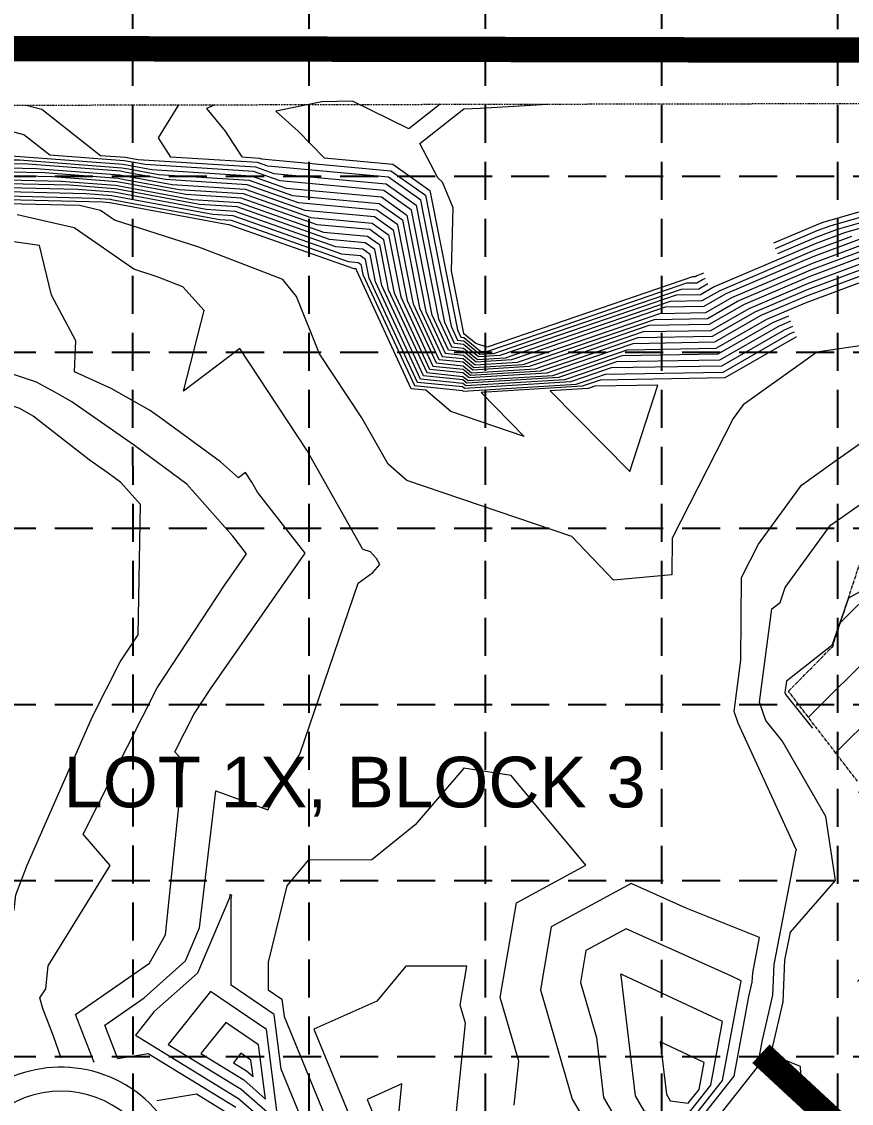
# Model space of a CAD drawing. Extents: x 18544 to 21332, y 16212 to 20668.
# Drawn here: x 18851.5 to 19178.9, y 19603.5 to 20030.6 of the extents above; entities that cross this region are included whole.
import ezdxf
from ezdxf.enums import TextEntityAlignment as Align

# ---------------------------------------------------------------- set-up
doc = ezdxf.new("R2010")
doc.units = 0
doc.header["$MEASUREMENT"] = 0
for name, pattern in [('CENTER', [2, 1.25, -0.25, 0.25, -0.25]), ('DASHDOT', [1, 0.5, -0.25, 0, -0.25]), ('HIDDEN', [0.375, 0.25, -0.125])]:
    doc.linetypes.add(name, pattern=pattern)
for name, color, linetype, lineweight in [('13', 7, 'Continuous', 0), ('27', 7, 'Continuous', 0), ('28', 7, 'Continuous', 0), ('5', 7, 'Continuous', 0), ('6', 7, 'Continuous', 0), ('62', 7, 'Continuous', 0), ('Erosion Blanket', 84, 'Continuous', 0)]:
    doc.layers.add(name, color=color, linetype=linetype, lineweight=lineweight)
for name, color, linetype in [('GRID', 254, 'HIDDEN'), ('Limits of Disturbance', 1, 'Continuous'), ('SILT FENCE', 200, 'Continuous')]:
    doc.layers.add(name, color=color, linetype=linetype)
doc.styles.get("Standard").update_dxf_attribs({"font": 'ARIAL.TTF'})

msp = doc.modelspace()

# ---------------------------------------------------------------- hatches: boundary and pattern name
at = {"layer": 'Erosion Blanket', "linetype": 'Continuous', "lineweight": 0, "ltscale": 5}
h = msp.add_hatch(dxfattribs=at)
h.set_pattern_fill('ANSI31', color=5, scale=140, style=0)
h.paths.add_polyline_path([(19245.16, 19556.26), (19225.72, 19586.26), (19227.54, 19626.27), (19220.93, 19658.83), (19198.21, 19663.55), (19180.59, 19651.03), (19187.1, 19680.1), (19181.32, 19730.73), (19154.14, 19766.23), (19171.59, 19783.94), (19182.08, 19816.14), (19232.08, 19851.19), (19268.28, 19858.41), (19292.8, 19826.08), (19318.23, 19781.26), (19335.34, 19734.51), (19353.4, 19688.32), (19371.46, 19675.37), (19377.89, 19657.6), (19386.99, 19567.08), (19377.34, 19504.9), (19370.21, 19486.2), (19354.6, 19482.89), (19326.39, 19491.41), (19304.8, 19510.17), (19300.44, 19519.06), (19288.51, 19519.82)])

# ---------------------------------------------------------------- linework, layer by layer
at = {"layer": '27', "color": 7, "linetype": 'Continuous', "lineweight": 0}
msp.add_lwpolyline([(18699.74, 20022.66), (18819.53, 20022.83), (18983.17, 20023.35), (19136.76, 20023.69), (19294.72, 20024.03), (19432.88, 20024.33), (19613.14, 20024.85), (19750.46, 20025.59)], dxfattribs=at)
msp.add_arc((18867.01, 19567.79), 40.5, 299.7136, 180.2062, dxfattribs=at)
at = {"layer": '28', "color": 7, "linetype": 'Continuous', "lineweight": 0}
msp.add_lwpolyline([(18699.74, 20023.16), (18819.53, 20023.33), (18983.17, 20023.85), (19136.76, 20024.19), (19294.72, 20024.53), (19432.88, 20024.83), (19613.13, 20025.35), (19750.46, 20025.59)], dxfattribs=at)
at = {"layer": '5', "color": 254, "linetype": 'Continuous', "lineweight": 0}
for points in [[(18927.77, 19997.83), (18924.51, 19996.3), (18931.88, 19987.46), (18938.37, 19977.2), (18945.36, 19976.76), (18946.19, 19976.47), (18997.16, 19971.77), (19010.85, 19962.06), (19021.01, 19910.35), (19023.58, 19904.8), (19025.98, 19904.56), (19032.32, 19899.3), (19037.85, 19899.64), (19062.98, 19908.23), (19111.92, 19925.05), (19118.7, 19925.17), (19122.32, 19927.25)], [(18927.77, 19997.83), (18924.51, 19996.3), (18931.88, 19987.46), (18938.37, 19977.2), (18945.36, 19976.76), (18946.19, 19976.47), (18997.16, 19971.77), (19010.85, 19962.06), (19021.01, 19910.35), (19023.58, 19904.8), (19025.98, 19904.56), (19032.32, 19899.3), (19037.85, 19899.64), (19062.98, 19908.23), (19111.92, 19925.05), (19118.7, 19925.17), (19122.32, 19927.25)], [(18825.52, 19966.96), (18840.11, 19973.17), (18843.32, 19974.95), (18846.65, 19976.13), (18850.7, 19976.02), (18891.07, 19972.96), (18893.67, 19972.46), (18905.6, 19970.24), (18941.36, 19968), (18958.39, 19962), (18992.58, 19958.85), (19001.77, 19952.33), (19008.59, 19917.64), (19017.49, 19898.42), (19025.81, 19897.57), (19030, 19894.1), (19049.47, 19895.31), (19067.03, 19901.31), (19101.23, 19913.06), (19122.15, 19913.43), (19134.06, 19920.27), (19162.93, 19932.6), (19187.71, 19941.83)], [(18825.52, 19966.96), (18840.11, 19973.17), (18843.32, 19974.95), (18846.65, 19976.13), (18850.7, 19976.02), (18891.07, 19972.96), (18893.67, 19972.46), (18905.6, 19970.24), (18941.36, 19968), (18958.39, 19962), (18992.58, 19958.85), (19001.77, 19952.33), (19008.59, 19917.64), (19017.49, 19898.42), (19025.81, 19897.57), (19030, 19894.1), (19049.47, 19895.31), (19067.03, 19901.31), (19101.23, 19913.06), (19122.15, 19913.43), (19134.06, 19920.27), (19162.93, 19932.6), (19187.71, 19941.83)], [(18846.21, 19968.21), (18867.11, 19967.68), (18888.6, 19966.05), (18889.99, 19965.78), (18918.99, 19960.39), (18937.37, 19959.24), (18970.59, 19947.53), (18988.01, 19945.92), (18992.69, 19942.6), (18996.16, 19924.93), (19011.39, 19892.04), (19025.64, 19890.58), (19027.68, 19888.89), (19061.09, 19890.97), (19071.08, 19894.38), (19090.53, 19901.07), (19125.59, 19901.69), (19145.56, 19913.15), (19160.79, 19919.66), (19201.99, 19935)], [(18846.21, 19968.21), (18867.11, 19967.68), (18888.6, 19966.05), (18889.99, 19965.78), (18918.99, 19960.39), (18937.37, 19959.24), (18970.59, 19947.53), (18988.01, 19945.92), (18992.69, 19942.6), (18996.16, 19924.93), (19011.39, 19892.04), (19025.64, 19890.58), (19027.68, 19888.89), (19061.09, 19890.97), (19071.08, 19894.38), (19090.53, 19901.07), (19125.59, 19901.69), (19145.56, 19913.15), (19160.79, 19919.66), (19201.99, 19935)], [(19149.9, 19939.07), (19165.07, 19945.55), (19173.43, 19948.66), (19204.77, 19957.65), (19249.13, 19961.15), (19259.64, 19962.07), (19291.14, 19958.66), (19296.55, 19956.56), (19332.33, 19935.81), (19333.06, 19935.19), (19336.37, 19931.68)], [(19149.9, 19939.07), (19165.07, 19945.55), (19173.43, 19948.66), (19204.77, 19957.65), (19249.13, 19961.15), (19259.64, 19962.07), (19291.14, 19958.66), (19296.55, 19956.56), (19332.33, 19935.81), (19333.06, 19935.19), (19336.37, 19931.68)], [(19157.24, 19906.11), (19157.05, 19906.03), (19129.03, 19889.95), (19079.84, 19889.08), (19075.13, 19887.46), (19072.71, 19886.64), (19032.8, 19884.16), (19049.89, 19866.85), (19020.85, 19876.68), (19011.08, 19885.07), (19005.3, 19885.66), (18983.74, 19932.22), (18983.61, 19932.87), (18983.44, 19933), (18982.79, 19933.06), (18933.37, 19950.47), (18932.38, 19950.54), (18886.31, 19959.1), (18886.14, 19959.14), (18883.52, 19959.33), (18845.78, 19960.3)], [(19157.24, 19906.11), (19157.05, 19906.03), (19129.03, 19889.95), (19079.84, 19889.08), (19075.13, 19887.46), (19072.71, 19886.64), (19032.8, 19884.16), (19049.89, 19866.85), (19020.85, 19876.68), (19011.08, 19885.07), (19005.3, 19885.66), (18983.74, 19932.22), (18983.61, 19932.87), (18983.44, 19933), (18982.79, 19933.06), (18933.37, 19950.47), (18932.38, 19950.54), (18886.31, 19959.1), (18886.14, 19959.14), (18883.52, 19959.33), (18845.78, 19960.3)], [(18847.81, 19621.64), (18842.03, 19636.74), (18835.66, 19660.4), (18848.63, 19679.9), (18849.24, 19685.86), (18853.65, 19697.57), (18879.55, 19756.32), (18890.42, 19777.85), (18897.45, 19788.56), (18898.44, 19839.94), (18890.72, 19848.72), (18885.73, 19852.39), (18878.16, 19857.67), (18856.08, 19874.9), (18850.78, 19877.82), (18831, 19884.37), (18813.19, 19873.59), (18799.24, 19861.23)], [(18847.81, 19621.64), (18842.03, 19636.74), (18835.66, 19660.4), (18848.63, 19679.9), (18849.24, 19685.86), (18853.65, 19697.57), (18879.55, 19756.32), (18890.42, 19777.85), (18897.45, 19788.56), (18898.44, 19839.94), (18890.72, 19848.72), (18885.73, 19852.39), (18878.16, 19857.67), (18856.08, 19874.9), (18850.78, 19877.82), (18831, 19884.37), (18813.19, 19873.59), (18799.24, 19861.23)], [(19204.78, 19818.17), (19177.82, 19803.05), (19171.18, 19784.29), (19153.33, 19770.24), (19152.74, 19765.7), (19153.03, 19764.8), (19163.58, 19751.66)], [(19204.78, 19818.17), (19177.82, 19803.05), (19171.18, 19784.29), (19153.33, 19770.24), (19152.74, 19765.7), (19153.03, 19764.8), (19163.58, 19751.66)]]:
    msp.add_lwpolyline(points, dxfattribs=at)
for points in [[(19131.59, 19653.67), (19090.06, 19672.45), (19074.17, 19663.83), (19072.03, 19651.26), (19078.34, 19629.57), (19081.16, 19605.81), (19086.56, 19596.59), (19112.56, 19592.8), (19128.06, 19612.47), (19135.44, 19651.86)], [(19131.59, 19653.67), (19090.06, 19672.45), (19074.17, 19663.83), (19072.03, 19651.26), (19078.34, 19629.57), (19081.16, 19605.81), (19086.56, 19596.59), (19112.56, 19592.8), (19128.06, 19612.47), (19135.44, 19651.86)], [(18926.02, 19647.69), (18909.32, 19626.8), (18938.11, 19609.11), (18952.8, 19596.33), (18948.09, 19632.62)], [(18926.02, 19647.69), (18909.32, 19626.8), (18938.11, 19609.11), (18952.8, 19596.33), (18948.09, 19632.62)]]:
    msp.add_lwpolyline(points, close=True, dxfattribs=at)
at = {"layer": '6', "color": 254, "linetype": 'DASHDOT', "lineweight": 0}
msp.add_line((18589.87, 19997.14), (19389.87, 19998.76), dxfattribs=at)
at = {"layer": '6', "color": 254, "linetype": 'Continuous', "lineweight": 0}
for p, q in [((18874.31, 19957.98), (18845.7, 19958.72)), ((18874.31, 19957.98), (18845.7, 19958.72)), ((18882.62, 19956.08), (18874.31, 19957.98)), ((18882.62, 19956.08), (18874.31, 19957.98)), ((18872.23, 19949.23), (18849.78, 19954.38)), ((18872.23, 19949.23), (18849.78, 19954.38)), ((18888.13, 19952.25), (18882.62, 19956.08)), ((18888.13, 19952.25), (18882.62, 19956.08)), ((18921.43, 19941.61), (18888.13, 19952.25)), ((18921.43, 19941.61), (18888.13, 19952.25)), ((18895.74, 19932.88), (18872.23, 19949.23)), ((18895.74, 19932.88), (18872.23, 19949.23)), ((18858.64, 19942.31), (18835, 19945.55)), ((18858.64, 19942.31), (18835, 19945.55)), ((18863.26, 19922.6), (18858.64, 19942.31)), ((18863.26, 19922.6), (18858.64, 19942.31)), ((18936.16, 19935.91), (18921.43, 19941.61)), ((18936.16, 19935.91), (18921.43, 19941.61)), ((18954.57, 19928.88), (18936.16, 19935.91)), ((18954.57, 19928.88), (18936.16, 19935.91)), ((18905.03, 19929.91), (18895.74, 19932.88)), ((18905.03, 19929.91), (18895.74, 19932.88)), ((18915.2, 19925.98), (18905.03, 19929.91)), ((18915.2, 19925.98), (18905.03, 19929.91)), ((18959.94, 19922.07), (18954.57, 19928.88)), ((18959.94, 19922.07), (18954.57, 19928.88)), ((18872.89, 19904.56), (18863.26, 19922.6)), ((18872.89, 19904.56), (18863.26, 19922.6)), ((18923.57, 19916.64), (18915.2, 19925.98)), ((18923.57, 19916.64), (18915.2, 19925.98)), ((18969.11, 19899.49), (18959.94, 19922.07)), ((18969.11, 19899.49), (18959.94, 19922.07)), ((18915.43, 19884.77), (18923.57, 19916.64)), ((18915.43, 19884.77), (18923.57, 19916.64)), ((19219.53, 19908.31), (19165.37, 19900.09)), ((19219.53, 19908.31), (19165.37, 19900.09)), ((18857.44, 19888.27), (18815.78, 19902.05)), ((18857.44, 19888.27), (18815.78, 19902.05)), ((18872.33, 19892.39), (18872.89, 19904.56)), ((18872.33, 19892.39), (18872.89, 19904.56)), ((18937.61, 19901.54), (18915.43, 19884.77)), ((18937.61, 19901.54), (18915.43, 19884.77)), ((18964.1, 19861.48), (18937.61, 19901.54)), ((18964.1, 19861.48), (18937.61, 19901.54)), ((18985.83, 19874.2), (18969.11, 19899.49)), ((18985.83, 19874.2), (18969.11, 19899.49)), ((19160.64, 19896.76), (19136.28, 19879.39)), ((19160.64, 19896.76), (19136.28, 19879.39)), ((19165.37, 19900.09), (19160.64, 19896.76)), ((19165.37, 19900.09), (19160.64, 19896.76)), ((18886.87, 19885.76), (18872.33, 19892.39)), ((18886.87, 19885.76), (18872.33, 19892.39)), ((18866.03, 19883.53), (18857.44, 19888.27)), ((18866.03, 19883.53), (18857.44, 19888.27)), ((18901.93, 19877.21), (18886.87, 19885.76)), ((18901.93, 19877.21), (18886.87, 19885.76)), ((18871.32, 19880.53), (18866.03, 19883.53)), ((18871.32, 19880.53), (18866.03, 19883.53)), ((18896.08, 19863.23), (18871.32, 19880.53)), ((18896.08, 19863.23), (18871.32, 19880.53)), ((18906.43, 19874.06), (18901.93, 19877.21)), ((18906.43, 19874.06), (18901.93, 19877.21)), ((19136.28, 19879.39), (19132.34, 19873.97)), ((19136.28, 19879.39), (19132.34, 19873.97)), ((18930, 19856.77), (18906.43, 19874.06)), ((18930, 19856.77), (18906.43, 19874.06)), ((18996.13, 19855.84), (18985.83, 19874.2)), ((18996.13, 19855.84), (18985.83, 19874.2)), ((19132.34, 19873.97), (19108.18, 19826.73)), ((19132.34, 19873.97), (19108.18, 19826.73)), ((18916.77, 19848.04), (18896.08, 19863.23)), ((18916.77, 19848.04), (18896.08, 19863.23)), ((18985.98, 19822.49), (18964.1, 19861.48)), ((18985.98, 19822.49), (18964.1, 19861.48)), ((18937.08, 19850.49), (18930, 19856.77)), ((18937.08, 19850.49), (18930, 19856.77)), ((19003.58, 19849.44), (18996.13, 19855.84)), ((19003.58, 19849.44), (18996.13, 19855.84)), ((18939.85, 19852.58), (18937.08, 19850.49)), ((18939.85, 19852.58), (18937.08, 19850.49)), ((18942.37, 19848.76), (18939.85, 19852.58)), ((18942.37, 19848.76), (18939.85, 19852.58)), ((18934.89, 19827.43), (18916.77, 19848.04)), ((18934.89, 19827.43), (18916.77, 19848.04)), ((18944.6, 19844.79), (18942.37, 19848.76)), ((18944.6, 19844.79), (18942.37, 19848.76)), ((19068.68, 19827.4), (19003.58, 19849.44)), ((19068.68, 19827.4), (19003.58, 19849.44)), ((18963.44, 19820.74), (18944.6, 19844.79)), ((18963.44, 19820.74), (18944.6, 19844.79)), ((18940.3, 19820.52), (18934.89, 19827.43)), ((18940.3, 19820.52), (18934.89, 19827.43)), ((19085.03, 19810.1), (19068.68, 19827.4)), ((19085.03, 19810.1), (19068.68, 19827.4)), ((19108.18, 19826.73), (19108.09, 19812.17)), ((19108.18, 19826.73), (19108.09, 19812.17)), ((18926.4, 19767.68), (18963.44, 19820.74)), ((18926.4, 19767.68), (18963.44, 19820.74)), ((18931.49, 19807.91), (18940.3, 19820.52)), ((18931.49, 19807.91), (18940.3, 19820.52)), ((18986.31, 19822.21), (18985.98, 19822.49)), ((18986.31, 19822.21), (18985.98, 19822.49)), ((18989.21, 19821.23), (18986.31, 19822.21)), ((18989.21, 19821.23), (18986.31, 19822.21)), ((18991.58, 19818.71), (18989.21, 19821.23)), ((18991.58, 19818.71), (18989.21, 19821.23)), ((18990.15, 19813.07), (18992.84, 19816.32)), ((18990.15, 19813.07), (18992.84, 19816.32)), ((18992.84, 19816.32), (18991.58, 19818.71)), ((18992.84, 19816.32), (18991.58, 19818.71)), ((18984.33, 19808.91), (18990.15, 19813.07)), ((18984.33, 19808.91), (18990.15, 19813.07)), ((19108.09, 19812.17), (19085.03, 19810.1)), ((19108.09, 19812.17), (19085.03, 19810.1)), ((18904.99, 19767.56), (18931.49, 19807.91)), ((18904.99, 19767.56), (18931.49, 19807.91)), ((18961.49, 19741.8), (18984.33, 19808.91)), ((18961.49, 19741.8), (18984.33, 19808.91)), ((18875.85, 19709.86), (18904.99, 19767.56)), ((18875.85, 19709.86), (18904.99, 19767.56)), ((18919.56, 19757.26), (18926.4, 19767.68)), ((18919.56, 19757.26), (18926.4, 19767.68)), ((18912.04, 19742.37), (18919.56, 19757.26)), ((18912.04, 19742.37), (18919.56, 19757.26)), ((18915.35, 19738.47), (18912.04, 19742.37)), ((18915.35, 19738.47), (18912.04, 19742.37)), ((18948.73, 19719.44), (18961.49, 19741.8)), ((18948.73, 19719.44), (18961.49, 19741.8)), ((18908.36, 19670.1), (18915.35, 19738.47)), ((18908.36, 19670.1), (18915.35, 19738.47)), ((19026.01, 19735.83), (19006.81, 19713.54)), ((19026.01, 19735.83), (19006.81, 19713.54)), ((19044.74, 19733), (19026.01, 19735.83)), ((19044.74, 19733), (19026.01, 19735.83)), ((19074.22, 19697.55), (19044.74, 19733)), ((19074.22, 19697.55), (19044.74, 19733)), ((18921.76, 19672.86), (18928.22, 19726.94)), ((18921.76, 19672.86), (18928.22, 19726.94)), ((18928.22, 19726.94), (18948.73, 19719.44)), ((18928.22, 19726.94), (18948.73, 19719.44)), ((19006.81, 19713.54), (18989.69, 19699.62)), ((19006.81, 19713.54), (18989.69, 19699.62)), ((18886.43, 19697.41), (18875.85, 19709.86)), ((18886.43, 19697.41), (18875.85, 19709.86)), ((18862.01, 19657.82), (18886.43, 19697.41)), ((18862.01, 19657.82), (18886.43, 19697.41)), ((18964.65, 19699.51), (18956.23, 19689.44)), ((18964.65, 19699.51), (18956.23, 19689.44)), ((18989.69, 19699.62), (18964.65, 19699.51)), ((18989.69, 19699.62), (18964.65, 19699.51)), ((19046.76, 19682.65), (19074.22, 19697.55)), ((19046.76, 19682.65), (19074.22, 19697.55)), ((18956.23, 19689.44), (18948.78, 19659.24)), ((18956.23, 19689.44), (18948.78, 19659.24)), ((19040.4, 19645.28), (19046.76, 19682.65)), ((19040.4, 19645.28), (19046.76, 19682.65)), ((18916.19, 19659.76), (18921.76, 19672.86)), ((18916.19, 19659.76), (18921.76, 19672.86)), ((18901.94, 19658.9), (18908.36, 19670.1)), ((18901.94, 19658.9), (18908.36, 19670.1)), ((18861.09, 19648.74), (18862.01, 19657.82)), ((18861.09, 19648.74), (18862.01, 19657.82)), ((18872.81, 19638.6), (18901.94, 19658.9)), ((18872.81, 19638.6), (18901.94, 19658.9)), ((18899.83, 19645.2), (18916.19, 19659.76)), ((18899.83, 19645.2), (18916.19, 19659.76)), ((18948.78, 19659.24), (18948.78, 19648.35)), ((18948.78, 19659.24), (18948.78, 19648.35)), ((19003.17, 19657.63), (18991.65, 19643.83)), ((19003.17, 19657.63), (18991.65, 19643.83)), ((19027.21, 19657.73), (19003.17, 19657.63)), ((19027.21, 19657.73), (19003.17, 19657.63)), ((19024.58, 19642.3), (19027.21, 19657.73)), ((19024.58, 19642.3), (19027.21, 19657.73)), ((18858.75, 19645.23), (18861.09, 19648.74)), ((18858.75, 19645.23), (18861.09, 19648.74)), ((18859.9, 19640.96), (18858.75, 19645.23)), ((18859.9, 19640.96), (18858.75, 19645.23)), ((18884.31, 19634.39), (18899.83, 19645.2)), ((18884.31, 19634.39), (18899.83, 19645.2)), ((18948.78, 19648.35), (18954.17, 19644.67)), ((18948.78, 19648.35), (18954.17, 19644.67)), ((18954.17, 19644.67), (18955.07, 19637.75)), ((18954.17, 19644.67), (18955.07, 19637.75)), ((19047.7, 19620.18), (19040.4, 19645.28)), ((19047.7, 19620.18), (19040.4, 19645.28)), ((18864.09, 19630.02), (18859.9, 19640.96)), ((18864.09, 19630.02), (18859.9, 19640.96)), ((18991.65, 19643.83), (18966.8, 19632.76)), ((18991.65, 19643.83), (18966.8, 19632.76)), ((19026.64, 19635.2), (19024.58, 19642.3)), ((19026.64, 19635.2), (19024.58, 19642.3)), ((18880.18, 19619.65), (18872.81, 19638.6)), ((18955.07, 19637.75), (18971.94, 19596.73)), ((18955.07, 19637.75), (18971.94, 19596.73)), ((18889.49, 19621.08), (18884.31, 19634.39)), ((18889.49, 19621.08), (18884.31, 19634.39)), ((18966.8, 19632.76), (18981.52, 19596.96)), ((18966.8, 19632.76), (18981.52, 19596.96)), ((19023.09, 19600.35), (19026.64, 19635.2)), ((19023.09, 19600.35), (19026.64, 19635.2)), ((18867.07, 19621.39), (18864.09, 19630.02)), ((18867.07, 19621.39), (18864.09, 19630.02)), ((18901.45, 19623.06), (18889.49, 19621.08)), ((18901.45, 19623.06), (18889.49, 19621.08)), ((18936, 19601.83), (18901.45, 19623.06)), ((18936, 19601.83), (18901.45, 19623.06)), ((19045.92, 19602.77), (19047.7, 19620.18)), ((19045.92, 19602.77), (19047.7, 19620.18)), ((19001.6, 19611.19), (18987.87, 19605.07)), ((19001.6, 19611.19), (18987.87, 19605.07)), ((19000.25, 19597.94), (19001.6, 19611.19)), ((19000.25, 19597.94), (19001.6, 19611.19)), ((18920.5, 19607.07), (18904.87, 19604.47)), ((18934.94, 19598.19), (18920.5, 19607.07)), ((18934.94, 19598.19), (18920.5, 19607.07)), ((18987.87, 19605.07), (18991.11, 19597.19)), ((18987.87, 19605.07), (18991.11, 19597.19))]:
    msp.add_line(p, q, dxfattribs=at)
for points in [[(19016.7, 19998.01), (19004.3, 19988.25), (18982.14, 19999.27), (18969.93, 19998.92), (18951.88, 19995.32), (18960.66, 19987.44), (18970.89, 19976.86), (18998.07, 19974.36), (19012.66, 19964.01), (19023.49, 19908.9), (19024.8, 19906.08), (19026.02, 19905.95), (19032.78, 19900.34), (19035.53, 19900.51), (19062.17, 19909.61), (19114.06, 19927.45), (19118.01, 19927.52), (19120.26, 19928.81), (19121.44, 19929.31)], [(19016.7, 19998.01), (19004.3, 19988.25), (18982.14, 19999.27), (18969.93, 19998.92), (18951.88, 19995.32), (18960.66, 19987.44), (18970.89, 19976.86), (18998.07, 19974.36), (19012.66, 19964.01), (19023.49, 19908.9), (19024.8, 19906.08), (19026.02, 19905.95), (19032.78, 19900.34), (19035.53, 19900.51), (19062.17, 19909.61), (19114.06, 19927.45), (19118.01, 19927.52), (19120.26, 19928.81), (19121.44, 19929.31)], [(19182, 19944.56), (19163.79, 19937.78), (19129.46, 19923.12), (19120.77, 19918.13), (19105.51, 19917.86), (19065.41, 19904.08), (19044.82, 19897.04), (19030.93, 19896.18), (19025.88, 19900.36), (19019.92, 19900.97), (19013.55, 19914.73), (19005.4, 19956.22), (18994.41, 19964.02), (18953.51, 19967.79), (18942.96, 19971.5), (18900.24, 19974.18), (18895.14, 19975.13), (18892.05, 19975.72), (18862.68, 19977.95), (18852.37, 19986.01), (18823.88, 19993.64), (18821.85, 19993.72), (18808.03, 19995.61), (18802.17, 19997.57)], [(18853.28, 19997.68), (18859.43, 19996.03), (18882.67, 19977.85), (18892.54, 19977.1), (18895.87, 19976.47), (18897.56, 19976.15), (18943.76, 19973.26), (18951.07, 19970.68), (18995.33, 19966.6), (19007.22, 19958.17), (19016.04, 19913.27), (19021.14, 19902.25), (19025.92, 19901.76), (19031.39, 19897.22), (19042.5, 19897.91), (19064.6, 19905.46), (19107.64, 19920.26), (19120.08, 19920.47), (19127.16, 19924.54), (19164.22, 19940.37), (19179.15, 19945.93)], [(19205.48, 19955.67), (19176.29, 19947.3), (19164.64, 19942.96), (19124.86, 19925.96), (19119.39, 19922.82), (19109.78, 19922.65), (19063.79, 19906.85), (19040.17, 19898.77), (19031.86, 19898.26), (19025.95, 19903.16), (19022.36, 19903.52), (19018.52, 19911.81), (19009.03, 19960.11), (18996.24, 19969.19), (18948.63, 19973.57), (18944.56, 19975.01), (18910.39, 19977.15), (18905.55, 19984.82), (18913.6, 19997.8)], [(19205.48, 19955.67), (19176.29, 19947.3), (19164.64, 19942.96), (19124.86, 19925.96), (19119.39, 19922.82), (19109.78, 19922.65), (19063.79, 19906.85), (19040.17, 19898.77), (19031.86, 19898.26), (19025.95, 19903.16), (19022.36, 19903.52), (19018.52, 19911.81), (19009.03, 19960.11), (18996.24, 19969.19), (18948.63, 19973.57), (18944.56, 19975.01), (18910.39, 19977.15), (18905.55, 19984.82), (18913.6, 19997.8)], [(19120.57, 19931.35), (19117.96, 19930.24), (19117.32, 19929.87), (19116.2, 19929.85), (19061.36, 19911), (19035.23, 19902.07), (19030.7, 19903.5), (19026.05, 19907.35), (19026.02, 19907.35), (19025.98, 19907.44), (19021.11, 19932.23), (19021.85, 19957.18), (19017.62, 19967.23), (19015.81, 19968.96), (19008.68, 19982.58), (19026.04, 19996.24), (19032.45, 19996.43), (19059, 19998.09)], [(19120.57, 19931.35), (19117.96, 19930.24), (19117.32, 19929.87), (19116.2, 19929.85), (19061.36, 19911), (19035.23, 19902.07), (19030.7, 19903.5), (19026.05, 19907.35), (19026.02, 19907.35), (19025.98, 19907.44), (19021.11, 19932.23), (19021.85, 19957.18), (19017.62, 19967.23), (19015.81, 19968.96), (19008.68, 19982.58), (19026.04, 19996.24), (19032.45, 19996.43), (19059, 19998.09)], [(19190.57, 19940.47), (19162.5, 19930.01), (19136.36, 19918.85), (19122.83, 19911.08), (19099.09, 19910.66), (19067.84, 19899.92), (19051.8, 19894.44), (19029.53, 19893.06), (19025.78, 19896.17), (19016.27, 19897.14), (19006.1, 19919.1), (18999.95, 19950.38), (18991.67, 19956.26), (18960.83, 19959.1), (18940.56, 19966.25), (18908.28, 19968.27), (18892.93, 19971.13), (18890.57, 19971.58), (18853.98, 19974.36), (18846.56, 19974.55)], [(19190.57, 19940.47), (19162.5, 19930.01), (19136.36, 19918.85), (19122.83, 19911.08), (19099.09, 19910.66), (19067.84, 19899.92), (19051.8, 19894.44), (19029.53, 19893.06), (19025.78, 19896.17), (19016.27, 19897.14), (19006.1, 19919.1), (18999.95, 19950.38), (18991.67, 19956.26), (18960.83, 19959.1), (18940.56, 19966.25), (18908.28, 19968.27), (18892.93, 19971.13), (18890.57, 19971.58), (18853.98, 19974.36), (18846.56, 19974.55)], [(18847.42, 19977.69), (18891.56, 19974.34), (18894.4, 19973.8), (18902.92, 19972.21), (18942.16, 19969.75), (18955.95, 19964.89), (18993.5, 19961.43), (19003.58, 19954.28), (19011.07, 19916.18), (19018.7, 19899.7), (19025.85, 19898.97), (19030.46, 19895.14), (19047.15, 19896.17), (19066.22, 19902.69), (19103.37, 19915.46), (19121.46, 19915.78), (19131.76, 19921.69), (19163.36, 19935.19), (19184.86, 19943.2)], [(19199.13, 19936.37), (19161.21, 19922.24), (19143.26, 19914.57), (19124.9, 19904.04), (19092.67, 19903.47), (19070.27, 19895.77), (19058.77, 19891.84), (19028.14, 19889.93), (19025.68, 19891.98), (19012.61, 19893.31), (18998.65, 19923.47), (18994.51, 19944.55), (18988.93, 19948.51), (18968.15, 19950.42), (18938.17, 19960.99), (18916.31, 19962.36), (18890.72, 19967.12), (18889.1, 19967.43), (18863.83, 19969.35), (18846.3, 19969.8)], [(19199.13, 19936.37), (19161.21, 19922.24), (19143.26, 19914.57), (19124.9, 19904.04), (19092.67, 19903.47), (19070.27, 19895.77), (19058.77, 19891.84), (19028.14, 19889.93), (19025.68, 19891.98), (19012.61, 19893.31), (18998.65, 19923.47), (18994.51, 19944.55), (18988.93, 19948.51), (18968.15, 19950.42), (18938.17, 19960.99), (18916.31, 19962.36), (18890.72, 19967.12), (18889.1, 19967.43), (18863.83, 19969.35), (18846.3, 19969.8)], [(18846.39, 19971.38), (18860.55, 19971.02), (18889.59, 19968.81), (18891.46, 19968.45), (18913.63, 19964.33), (18938.96, 19962.74), (18965.71, 19953.31), (18989.84, 19951.09), (18996.32, 19946.49), (19001.13, 19922.01), (19013.83, 19894.59), (19025.71, 19893.38), (19028.6, 19890.98), (19056.44, 19892.7), (19069.46, 19897.15), (19094.81, 19905.87), (19124.21, 19906.38), (19140.96, 19916), (19161.64, 19924.83), (19196.28, 19937.74)], [(18846.39, 19971.38), (18860.55, 19971.02), (18889.59, 19968.81), (18891.46, 19968.45), (18913.63, 19964.33), (18938.96, 19962.74), (18965.71, 19953.31), (18989.84, 19951.09), (18996.32, 19946.49), (19001.13, 19922.01), (19013.83, 19894.59), (19025.71, 19893.38), (19028.6, 19890.98), (19056.44, 19892.7), (19069.46, 19897.15), (19094.81, 19905.87), (19124.21, 19906.38), (19140.96, 19916), (19161.64, 19924.83), (19196.28, 19937.74)], [(18846.47, 19972.96), (18857.26, 19972.69), (18890.08, 19970.19), (18892.19, 19969.79), (18910.95, 19966.3), (18939.76, 19964.49), (18963.27, 19956.21), (18990.76, 19953.68), (18998.14, 19948.44), (19003.62, 19920.56), (19015.05, 19895.87), (19025.74, 19894.78), (19029.07, 19892.02), (19054.12, 19893.57), (19068.65, 19898.54), (19096.95, 19908.27), (19123.52, 19908.73), (19138.66, 19917.42), (19162.07, 19927.42), (19193.42, 19939.1)], [(18846.47, 19972.96), (18857.26, 19972.69), (18890.08, 19970.19), (18892.19, 19969.79), (18910.95, 19966.3), (18939.76, 19964.49), (18963.27, 19956.21), (18990.76, 19953.68), (18998.14, 19948.44), (19003.62, 19920.56), (19015.05, 19895.87), (19025.74, 19894.78), (19029.07, 19892.02), (19054.12, 19893.57), (19068.65, 19898.54), (19096.95, 19908.27), (19123.52, 19908.73), (19138.66, 19917.42), (19162.07, 19927.42), (19193.42, 19939.1)], [(19154.9, 19912.33), (19150.16, 19910.3), (19126.97, 19896.99), (19086.25, 19896.27), (19072.7, 19891.62), (19065.74, 19889.24), (19026.75, 19886.81), (19025.57, 19887.79), (19008.96, 19889.49), (18991.2, 19927.84), (18989.06, 19938.71), (18986.18, 19940.75), (18975.47, 19941.74), (18935.77, 19955.73), (18924.35, 19956.45), (18888.52, 19963.11), (18887.62, 19963.28), (18873.67, 19964.34), (18846.04, 19965.05)], [(19154.9, 19912.33), (19150.16, 19910.3), (19126.97, 19896.99), (19086.25, 19896.27), (19072.7, 19891.62), (19065.74, 19889.24), (19026.75, 19886.81), (19025.57, 19887.79), (19008.96, 19889.49), (18991.2, 19927.84), (18989.06, 19938.71), (18986.18, 19940.75), (18975.47, 19941.74), (18935.77, 19955.73), (18924.35, 19956.45), (18888.52, 19963.11), (18887.62, 19963.28), (18873.67, 19964.34), (18846.04, 19965.05)], [(19154.12, 19914.4), (19147.86, 19911.73), (19126.28, 19899.34), (19088.39, 19898.67), (19071.89, 19893), (19063.42, 19890.1), (19027.21, 19887.85), (19025.61, 19889.19), (19010.17, 19890.76), (18993.68, 19926.39), (18990.88, 19940.66), (18987.1, 19943.34), (18973.03, 19944.63), (18936.57, 19957.48), (18921.67, 19958.42), (18889.25, 19964.45), (18888.11, 19964.66), (18870.39, 19966.01), (18846.13, 19966.63)], [(19154.12, 19914.4), (19147.86, 19911.73), (19126.28, 19899.34), (19088.39, 19898.67), (19071.89, 19893), (19063.42, 19890.1), (19027.21, 19887.85), (19025.61, 19889.19), (19010.17, 19890.76), (18993.68, 19926.39), (18990.88, 19940.66), (18987.1, 19943.34), (18973.03, 19944.63), (18936.57, 19957.48), (18921.67, 19958.42), (18889.25, 19964.45), (18888.11, 19964.66), (18870.39, 19966.01), (18846.13, 19966.63)], [(19385.19, 19929.08), (19369.21, 19928.46), (19349.77, 19961.09), (19326.43, 19963.59), (19305.56, 19955.23), (19294.7, 19961.53), (19293.29, 19962.08), (19257.68, 19965.93), (19253.81, 19965.59), (19203.36, 19961.61), (19167.72, 19951.39), (19165.93, 19950.73), (19148.16, 19943.13)], [(19385.19, 19929.08), (19369.21, 19928.46), (19349.77, 19961.09), (19326.43, 19963.59), (19305.56, 19955.23), (19294.7, 19961.53), (19293.29, 19962.08), (19257.68, 19965.93), (19253.81, 19965.59), (19203.36, 19961.61), (19167.72, 19951.39), (19165.93, 19950.73), (19148.16, 19943.13)], [(18845.87, 19961.88), (18880.24, 19961), (18886.63, 19960.52), (18887.04, 19960.44), (18929.7, 19952.51), (18934.17, 19952.23), (18980.35, 19935.95), (18984.35, 19935.58), (18985.43, 19934.82), (18986.23, 19930.76), (19006.52, 19886.93), (19025.5, 19885), (19025.82, 19884.73), (19070.39, 19887.5), (19074.32, 19888.85), (19081.98, 19891.48), (19128.34, 19892.29), (19154.75, 19907.45), (19156.46, 19908.18)], [(18845.87, 19961.88), (18880.24, 19961), (18886.63, 19960.52), (18887.04, 19960.44), (18929.7, 19952.51), (18934.17, 19952.23), (18980.35, 19935.95), (18984.35, 19935.58), (18985.43, 19934.82), (18986.23, 19930.76), (19006.52, 19886.93), (19025.5, 19885), (19025.82, 19884.73), (19070.39, 19887.5), (19074.32, 19888.85), (19081.98, 19891.48), (19128.34, 19892.29), (19154.75, 19907.45), (19156.46, 19908.18)], [(19155.68, 19910.26), (19152.46, 19908.88), (19127.66, 19894.64), (19084.12, 19893.88), (19073.51, 19890.23), (19068.07, 19888.37), (19026.28, 19885.77), (19025.54, 19886.39), (19007.74, 19888.21), (18988.71, 19929.3), (18987.24, 19936.76), (18985.27, 19938.17), (18977.91, 19938.84), (18934.97, 19953.98), (18927.02, 19954.48), (18887.78, 19961.77), (18887.12, 19961.9), (18876.96, 19962.67), (18845.96, 19963.46)], [(19155.68, 19910.26), (19152.46, 19908.88), (19127.66, 19894.64), (19084.12, 19893.88), (19073.51, 19890.23), (19068.07, 19888.37), (19026.28, 19885.77), (19025.54, 19886.39), (19007.74, 19888.21), (18988.71, 19929.3), (18987.24, 19936.76), (18985.27, 19938.17), (18977.91, 19938.84), (18934.97, 19953.98), (18927.02, 19954.48), (18887.78, 19961.77), (18887.12, 19961.9), (18876.96, 19962.67), (18845.96, 19963.46)], [(19149.03, 19941.1), (19165.5, 19948.14), (19170.58, 19950.03), (19204.07, 19959.63), (19251.47, 19963.37), (19258.66, 19964), (19292.22, 19960.37), (19295.63, 19959.05), (19321.92, 19943.8), (19330.25, 19947.13), (19339.57, 19946.13), (19364.82, 19903.73), (19367.31, 19901.1), (19368.49, 19896.85), (19383.24, 19886.6)], [(19149.03, 19941.1), (19165.5, 19948.14), (19170.58, 19950.03), (19204.07, 19959.63), (19251.47, 19963.37), (19258.66, 19964), (19292.22, 19960.37), (19295.63, 19959.05), (19321.92, 19943.8), (19330.25, 19947.13), (19339.57, 19946.13), (19364.82, 19903.73), (19367.31, 19901.1), (19368.49, 19896.85), (19383.24, 19886.6)], [(19084.88, 19524.12), (19079.19, 19552.97), (19092.07, 19579.27), (19109.52, 19576.73), (19141.88, 19617.82), (19143.77, 19627.91), (19148.01, 19646.18), (19148.49, 19658.35), (19157.2, 19703.46), (19157.25, 19703.52), (19157.24, 19703.59), (19157.14, 19703.76), (19134.27, 19753.62), (19132.75, 19758.21), (19135.38, 19778.48), (19135.6, 19811.17), (19142.33, 19824.36), (19159.26, 19847.65), (19171.4, 19856.31), (19198.77, 19875.61)], [(19084.88, 19524.12), (19079.19, 19552.97), (19092.07, 19579.27), (19109.52, 19576.73), (19141.88, 19617.82), (19143.77, 19627.91), (19148.01, 19646.18), (19148.49, 19658.35), (19157.2, 19703.46), (19157.25, 19703.52), (19157.24, 19703.59), (19157.14, 19703.76), (19134.27, 19753.62), (19132.75, 19758.21), (19135.38, 19778.48), (19135.6, 19811.17), (19142.33, 19824.36), (19159.26, 19847.65), (19171.4, 19856.31), (19198.77, 19875.61)], [(19181.31, 19588.22), (19165.05, 19607.57), (19159.21, 19610.01), (19158.86, 19618.1), (19148.92, 19622.14), (19146.82, 19620.92), (19152.09, 19643.61), (19152.73, 19660), (19154.87, 19671.11), (19172.64, 19691.45), (19168.93, 19716.77), (19151.59, 19746.65), (19145.16, 19754.67), (19142.74, 19761.96), (19147.52, 19798.72), (19150.81, 19801.31), (19152.89, 19807.2), (19170.75, 19831.78), (19176.78, 19836.08), (19215.47, 19863.37)], [(19181.31, 19588.22), (19165.05, 19607.57), (19159.21, 19610.01), (19158.86, 19618.1), (19148.92, 19622.14), (19146.82, 19620.92), (19152.09, 19643.61), (19152.73, 19660), (19154.87, 19671.11), (19172.64, 19691.45), (19168.93, 19716.77), (19151.59, 19746.65), (19145.16, 19754.67), (19142.74, 19761.96), (19147.52, 19798.72), (19150.81, 19801.31), (19152.89, 19807.2), (19170.75, 19831.78), (19176.78, 19836.08), (19215.47, 19863.37)]]:
    msp.add_lwpolyline(points, dxfattribs=at)
for points in [[(19091.59, 19852.98), (19102.62, 19887.12), (19077.7, 19886.68), (19075.94, 19886.08), (19075.04, 19885.77), (19060.13, 19884.84)], [(19091.59, 19852.98), (19102.62, 19887.12), (19077.7, 19886.68), (19075.94, 19886.08), (19075.04, 19885.77), (19060.13, 19884.84)], [(19113.73, 19680.55), (19092.03, 19690.36), (19060.46, 19673.24), (19056.22, 19648.27), (19068.75, 19605.2), (19068.75, 19605.18), (19076.11, 19592.6), (19111.55, 19587.44), (19132.66, 19614.25), (19138.55, 19645.68), (19139.86, 19651.31), (19140.01, 19655.07), (19142.7, 19669.02)], [(19113.73, 19680.55), (19092.03, 19690.36), (19060.46, 19673.24), (19056.22, 19648.27), (19068.75, 19605.2), (19068.75, 19605.18), (19076.11, 19592.6), (19111.55, 19587.44), (19132.66, 19614.25), (19138.55, 19645.68), (19139.86, 19651.31), (19140.01, 19655.07), (19142.7, 19669.02)], [(18903.74, 19639.58), (18896.43, 19630.44), (18937.05, 19605.47), (18947.84, 19596.09), (18954.05, 19590.12), (18957.34, 19592.81), (18962.35, 19596.5), (18953.95, 19616.94), (18951.13, 19638.64), (18934.22, 19650.19), (18934.21, 19684.34), (18934.53, 19685.63), (18933.73, 19685.93), (18933.58, 19684.66), (18920.9, 19654.85)], [(18903.74, 19639.58), (18896.43, 19630.44), (18937.05, 19605.47), (18947.84, 19596.09), (18954.05, 19590.12), (18957.34, 19592.81), (18962.35, 19596.5), (18953.95, 19616.94), (18951.13, 19638.64), (18934.22, 19650.19), (18934.21, 19684.34), (18934.53, 19685.63), (18933.73, 19685.93), (18933.58, 19684.66), (18920.9, 19654.85)], [(19088.67, 19654.27), (19088.1, 19654.53), (19087.88, 19654.41), (19087.85, 19654.24), (19087.94, 19653.94), (19093.58, 19606.45), (19097.02, 19600.57), (19113.58, 19598.16), (19123.45, 19610.69), (19128.15, 19635.78)], [(19088.67, 19654.27), (19088.1, 19654.53), (19087.88, 19654.41), (19087.85, 19654.24), (19087.94, 19653.94), (19093.58, 19606.45), (19097.02, 19600.57), (19113.58, 19598.16), (19123.45, 19610.69), (19128.15, 19635.78)], [(18932.05, 19635.47), (18922.21, 19623.17), (18939.17, 19612.74), (18947.82, 19605.22), (18945.05, 19626.6)], [(18932.05, 19635.47), (18922.21, 19623.17), (18939.17, 19612.74), (18947.82, 19605.22), (18945.05, 19626.6)], [(19105.99, 19607.08), (19107.47, 19604.55), (19114.59, 19603.52), (19118.84, 19608.91), (19120.86, 19619.7), (19103.53, 19627.82)], [(19105.99, 19607.08), (19107.47, 19604.55), (19114.59, 19603.52), (19118.84, 19608.91), (19120.86, 19619.7), (19103.53, 19627.82)], [(18938.07, 19623.26), (18935.1, 19619.54), (18940.23, 19616.38), (18942.85, 19614.1), (18942.01, 19620.57)], [(18938.07, 19623.26), (18935.1, 19619.54), (18940.23, 19616.38), (18942.85, 19614.1), (18942.01, 19620.57)]]:
    msp.add_lwpolyline(points, close=True, dxfattribs=at)
at = {"layer": '62', "color": 5, "linetype": 'CENTER', "lineweight": 0}
msp.add_lwpolyline([(19181.32, 19730.73), (19154.14, 19766.23), (19171.59, 19783.94), (19182.08, 19816.14)], dxfattribs=at)
at = {"layer": '62', "color": 7, "linetype": 'Continuous', "lineweight": 0}
msp.add_lwpolyline([(19190.36, 19523.9), (18950.36, 19523.04), (18911.06, 19544.14, 0.912821), (18827.97, 19599.03)], format="xyb", dxfattribs=at)
at = {"layer": 'GRID', "color": 252, "linetype": 'HIDDEN', "ltscale": 60}
for p, q in [((18965.26, 16562.76), (18964.97, 20593)), ((19034.36, 16562.75), (19034.58, 20592.87)), ((18896.37, 16562.78), (18895.27, 20592.46)), ((19104.42, 16562.74), (19104.04, 20592.61)), ((19174.19, 16562.73), (19173.48, 20592.67)), ((18617.17, 19969.65), (21259.21, 19969.65)), ((18617.17, 19900.12), (21259.21, 19900.12)), ((18617.17, 19830.59), (21259.21, 19830.59)), ((18617.17, 19761.06), (21259.21, 19761.06)), ((18617.17, 19691.54), (21259.21, 19691.54)), ((18617.17, 19622.01), (21259.21, 19622.01))]:
    msp.add_line(p, q, dxfattribs=at)
at = {"layer": 'Limits of Disturbance', "linetype": 'HIDDEN', "lineweight": 0, "ltscale": 140, "const_width": 10, "flags": 128}
msp.add_lwpolyline([(20649.39, 17199.32), (20652.12, 17200.18), (20760.22, 17540.84), (21094.72, 17580.1), (21111.08, 17505.68), (21170.01, 17520.4), (21169.56, 17602.84), (21132.5, 17880.58), (21077.07, 18149.79), (21008.05, 18392.1), (20979.79, 18497.68), (20950.49, 18552.65), (20728.61, 19075.85), (20683.72, 19228.33), (20609.2, 19883.34), (20558.46, 19931.79), (20355.67, 19933.18), (20136.71, 19946.7), (19893.15, 19945.47), (19375.87, 19948.09), (19375.87, 20019.02), (18644.13, 20020.39), (18643.87, 18862.94), (18827.86, 18805.32), (19033.82, 18530.92), (19537.81, 17889.59), (19393.55, 17737.74), (19433.09, 17690.35), (19586.99, 17852.68), (19779.36, 17824.91), (19787.14, 17612.77), (19929.13, 17404.46), (20476.52, 17144.76), (20480.73, 17146.09)], dxfattribs=at)
at = {"layer": 'SILT FENCE', "linetype": 'Continuous', "lineweight": 0, "const_width": 10, "flags": 128}
msp.add_lwpolyline([(19143.25, 19623.1), (19212.73, 19558.72), (19243.69, 19509.15), (19310.78, 19477.46), (19354.34, 19465.74), (19390.52, 19495.06), (19412.01, 19559.06), (19409.17, 19614.96), (19393.3, 19745.98)], dxfattribs=at)

# ---------------------------------------------------------------- texts
at = {"layer": '13', "color": 7, "linetype": 'Continuous', "lineweight": 0}
msp.add_text('LOT 1X, BLOCK 3', height=20, dxfattribs=at).set_placement((18982.89, 19728.67), align=Align.MIDDLE)

doc.saveas('drawing.dxf')
